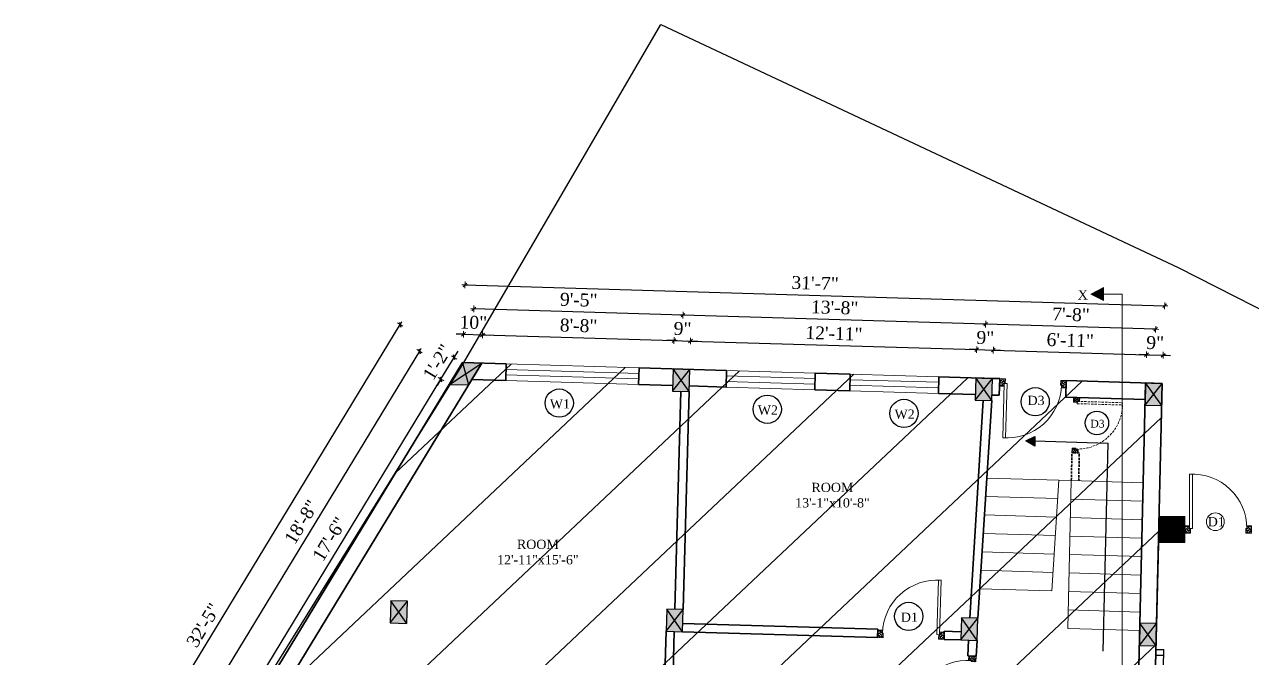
# Model space of a CAD drawing. Header units: inches. Extents: x 118463 to 132921, y -24238 to -19742.
# Drawn here: x 119735 to 120399, y -23107 to -22765 of the extents above; entities that cross this region are included whole.
import ezdxf

# ---------------------------------------------------------------- set-up
doc = ezdxf.new("R2010")
doc.units = ezdxf.units.IN
doc.header["$LTSCALE"] = 5
doc.header["$MEASUREMENT"] = 0
doc.linetypes.add('HIDDEN', pattern=[0.375, 0.25, -0.125])
for name, color, linetype, lineweight in [('A-WALL', 7, 'Continuous', 9), ('Dimension', 7, 'Continuous', 18), ('DOOR', 62, 'Continuous', 0), ('Dw', 2, 'Continuous', 18), ('tefriş', 30, 'Continuous', 9)]:
    doc.layers.add(name, color=color, linetype=linetype, lineweight=lineweight)
for name, color, linetype in [('DIM', 5, 'Continuous'), ('TEXT', 6, 'Continuous'), ('WALL', 7, 'Continuous')]:
    doc.layers.add(name, color=color, linetype=linetype)
doc.layers.add('dim line', color=7, linetype='Continuous', lineweight=15, true_color=0xfab2b2)
doc.styles.add('ordinary', font='times.ttf')
doc.dimstyles.new('Copy of 96', dxfattribs={"dimtxt": 7, "dimasz": 4, "dimexe": 0.5, "dimexo": 0.5, "dimgap": 3, "dimtad": 1, "dimdec": 1, "dimzin": 11, "dimdsep": 46, "dimlunit": 4, "dimtxsty": 'ordinary', "dimblk": 'OBLIQUE', "dimcen": 0.09, "dimse1": 1, "dimse2": 1, "dimclrt": 6, "dimazin": 0, "dimtfac": 1, "dimtdec": 1, "dimtix": 1, "dimtmove": 2, "dimatfit": 3, "dimldrblk": 'leader', "dimfxl": 0.5, "dimfxlon": 1, "dimtolj": 1, "dimtzin": 0, "dimarcsym": 0})

# ---------------------------------------------------------------- blocks, each defined once
blk = doc.blocks.new('C1a')
at = {"color": 1, "ltscale": 5}
for p, q in [((18657.75, 4625.76), (18648.75, 4625.76)), ((18648.75, 4625.76), (18648.82, 4613.76)), ((18657.82, 4613.76), (18657.75, 4625.76)), ((18648.82, 4613.76), (18657.82, 4613.76))]:
    blk.add_line(p, q, dxfattribs=at)
blk = doc.blocks.new('c2a')
at = {"color": 1, "ltscale": 5}
for p, q in [((18091.63, 4625.76), (18084.82, 4613.76)), ((18101.98, 4625.76), (18091.63, 4625.76)), ((18095.17, 4613.76), (18101.98, 4625.76)), ((18084.82, 4613.76), (18095.17, 4613.76))]:
    blk.add_line(p, q, dxfattribs=at)
blk = doc.blocks.new('A$C27B36B59')
at = {"layer": 'DOOR'}
for p, q in [((0, 4), (0, 0)), ((2.5, 4), (0, 4)), ((0, 0), (3, 0)), ((2.5, 2.5), (2.5, 4)), ((3, 2.5), (2.5, 2.5)), ((3, 0), (3, 2.5))]:
    blk.add_line(p, q, dxfattribs=at)
for centre, radius, start, end in [((-1.4, -0.54), 4.75, 22.14107, 72.83803), ((1.34, 2.09), 1.64, 45.13802, 144.89476), ((2.21, 0.3), 2.49, 83.31492, 152.65798), ((0.13, 0.37), 2.05, 349.48753, 93.68048), ((1.96, -0.47), 2.01, 58.74475, 166.49498), ((-0.06, 0.32), 1.13, 343.54197, 86.94698), ((2.08, -0.4), 1.17, 38.28162, 160.15192)]:
    blk.add_arc(centre, radius, start, end, dxfattribs=at)
blk = doc.blocks.new('D2')
at = {"layer": 'DOOR'}
for p, q in [((74473.95, 24047.59), (74473.95, 24018.09)), ((74473.95, 24047.59), (74475.45, 24047.59)), ((74475.45, 24047.59), (74475.45, 24018.13))]:
    blk.add_line(p, q, dxfattribs=at)
blk.add_arc((74473.95, 24047.59), 29.5, 180, 272.9146, dxfattribs=at)
at = {"layer": 'DOOR', "xscale": -1, "rotation": 180}
blk.add_blockref('A$C27B36B59', (74441.95, 24050.09), dxfattribs=at)
at = {"layer": 'DOOR', "rotation": 180}
blk.add_blockref('A$C27B36B59', (74477.95, 24050.09), dxfattribs=at)
blk = doc.blocks.new('smalldoor hidden')
at = {"layer": 'DOOR', "linetype": 'HIDDEN'}
for p, q in [((9851.61, -757.15), (9876.16, -757.15)), ((9851.61, -758.4), (9851.61, -757.15)), ((9851.61, -758.4), (9876.19, -758.4))]:
    blk.add_line(p, q, dxfattribs=at)
blk.add_arc((9851.61, -758.4), 24.58, 270, 2.9146, dxfattribs=at)
at = {"layer": 'DOOR', "linetype": 'HIDDEN', "yscale": 0.8333000000020547, "zscale": 0.8333000000002357, "rotation": 270}
for p, xscale in [((9849.52, -755.07), 0.8332999999984168), ((9849.52, -785.07), -0.8332999999984168)]:
    blk.add_blockref('A$C27B36B59', p, dxfattribs=dict(at, xscale=xscale))
blk = doc.blocks.new('x-x')
at = {"ltscale": 5}
for points in [[(11364.03, -701.52), (11364.03, -694.51), (11357.15, -698.09)], [(11364.03, -1135.52), (11364.03, -1128.51), (11357.15, -1132.09)]]:
    blk.add_hatch(color=256, dxfattribs=at).paths.add_polyline_path(points)
for p, q in [((11364.03, -694.51), (11357.15, -698.09)), ((11364.03, -701.52), (11364.03, -694.51)), ((11357.15, -698.09), (11364.03, -701.52)), ((11374.13, -698.09), (11364.03, -698.09)), ((11374.13, -698.09), (11374.13, -1132.09)), ((11364.03, -1128.51), (11357.15, -1132.09)), ((11364.03, -1135.52), (11364.03, -1128.51)), ((11357.15, -1132.09), (11364.03, -1135.52)), ((11374.13, -1132.09), (11364.03, -1132.09))]:
    blk.add_line(p, q, dxfattribs=at)
at = {"layer": 'A-WALL', "color": 1, "ltscale": 5}
blk.add_line((11374.13, -1120.09), (11374.13, -1132.09), dxfattribs=at)
at = {"layer": 'TEXT', "style": 'ordinary'}
for p in [(11350.08, -700.97), (11350.08, -1134.1)]:
    blk.add_text('X', height=5, dxfattribs=at).set_placement(p)
blk = doc.blocks.new('oblique')
at = {"color": 0, "lineweight": -2}
blk.add_line((0.25, 0.25), (-0.25, -0.25), dxfattribs=at)
at = {"layer": 'dim line', "lineweight": 9}
for p, q in [((-0.4375, 0), (0.4375, 0)), ((0, 0.4375), (0, -0.4375))]:
    blk.add_line(p, q, dxfattribs=at)
blk = doc.blocks.new('*D2952')
at = {"layer": 'A-WALL', "color": 0, "lineweight": -2, "ltscale": 50, "transparency": 16777216}
blk.add_line((119850.73, -23136.27), (119960.05, -22956.45), dxfattribs=at)
at = {"layer": 'Defpoints', "color": 0, "ltscale": 50, "transparency": 16777216}
for p in [(119960.05, -22956.45), (119964.61, -22959.23), (119855.29, -23139.05)]:
    blk.add_point(p, dxfattribs=at)
at = {"layer": 'A-WALL', "color": 0, "lineweight": -2, "ltscale": 50, "transparency": 16777216, "xscale": 4, "yscale": 4, "zscale": 4}
for p, rotation in [((119960.05, -22956.45), 58.70147092266077), ((119850.73, -23136.27), 238.7014709226608)]:
    blk.add_blockref('oblique', p, dxfattribs=dict(at, rotation=rotation))
at = {"layer": 'A-WALL', "color": 6, "ltscale": 50, "transparency": 16777216, "insert": (119899.77, -23042.95), "char_height": 7, "attachment_point": 5, "rotation": 58.70147, "style": 'ordinary'}
blk.add_mtext('\\A1;17\'-6"', dxfattribs=at)
blk = doc.blocks.new('_OBLIQUE')
at = {"color": 0, "linetype": 'ByBlock'}
blk.add_line((-0.5, -0.5), (0.5, 0.5), dxfattribs=at)
blk = doc.blocks.new('leader')
at = {"layer": 'Dimension'}
for p, q in [((0, -4.33), (0, 4.33)), ((-4.42, 0), (4.42, 0))]:
    blk.add_line(p, q, dxfattribs=at)
blk = doc.blocks.new('*D2953')
at = {"layer": 'A-WALL', "color": 0, "lineweight": -2, "ltscale": 50, "transparency": 16777216}
for p, q in [((119960.05, -22956.45), (119967.22, -22944.66)), ((119967.22, -22944.66), (119969.3, -22941.24)), ((119960.05, -22956.45), (119957.97, -22959.87))]:
    blk.add_line(p, q, dxfattribs=at)
at = {"layer": 'Defpoints', "color": 0, "ltscale": 50, "transparency": 16777216}
for p in [(119967.22, -22944.66), (119971.78, -22947.44), (119964.61, -22959.23)]:
    blk.add_point(p, dxfattribs=at)
at = {"layer": 'A-WALL', "color": 0, "lineweight": -2, "ltscale": 50, "transparency": 16777216, "xscale": 4, "yscale": 4, "zscale": 4}
for p, rotation in [((119967.22, -22944.66), 238.7014709226608), ((119960.05, -22956.45), 58.70147092266078)]:
    blk.add_blockref('oblique', p, dxfattribs=dict(at, rotation=rotation))
at = {"layer": 'A-WALL', "color": 6, "ltscale": 50, "transparency": 16777216, "insert": (119958.08, -22947.18), "char_height": 7, "attachment_point": 5, "rotation": 58.70147, "style": 'ordinary'}
blk.add_mtext('\\A1;1\'-2"', dxfattribs=at)
blk = doc.blocks.new('*D2954')
at = {"layer": 'A-WALL', "color": 0, "lineweight": -2, "ltscale": 50, "transparency": 16777216}
blk.add_line((119948.42, -22941.3), (119831.92, -23132.91), dxfattribs=at)
at = {"layer": 'Defpoints', "color": 0, "ltscale": 50, "transparency": 16777216}
for p in [(119968.2, -22953.33), (119831.92, -23132.91), (119851.71, -23144.94)]:
    blk.add_point(p, dxfattribs=at)
at = {"layer": 'A-WALL', "color": 0, "lineweight": -2, "ltscale": 50, "transparency": 16777216, "xscale": 4, "yscale": 4, "zscale": 4}
for p, rotation in [((119948.42, -22941.3), 58.70147092240802), ((119831.92, -23132.91), 238.701470922408)]:
    blk.add_blockref('oblique', p, dxfattribs=dict(at, rotation=rotation))
at = {"layer": 'A-WALL', "color": 6, "ltscale": 50, "transparency": 16777216, "insert": (119884.56, -23033.7), "char_height": 7, "attachment_point": 5, "rotation": 58.70147, "style": 'ordinary'}
blk.add_mtext('\\A1;18\'-8"', dxfattribs=at)
blk = doc.blocks.new('*D2935')
at = {"layer": 'A-WALL', "color": 0, "lineweight": -2, "ltscale": 50, "transparency": 16777216}
blk.add_line((119736.09, -23259.02), (119938.01, -22926.9), dxfattribs=at)
at = {"layer": 'Defpoints', "color": 0, "ltscale": 50, "transparency": 16777216}
for p in [(119938.01, -22926.9), (119971.78, -22947.44), (119769.86, -23279.56)]:
    blk.add_point(p, dxfattribs=at)
at = {"layer": 'A-WALL', "color": 0, "lineweight": -2, "ltscale": 50, "transparency": 16777216, "xscale": 4, "yscale": 4, "zscale": 4}
for p, rotation in [((119938.01, -22926.9), 58.70147092240928), ((119736.09, -23259.02), 238.7014709224093)]:
    blk.add_blockref('oblique', p, dxfattribs=dict(at, rotation=rotation))
at = {"layer": 'A-WALL', "color": 6, "ltscale": 50, "transparency": 16777216, "insert": (119831.44, -23089.55), "char_height": 7, "attachment_point": 5, "rotation": 58.70147, "style": 'ordinary'}
blk.add_mtext('\\A1;32\'-5"', dxfattribs=at)
blk = doc.blocks.new('*D2956')
at = {"layer": 'A-WALL', "color": 0, "lineweight": -2, "ltscale": 50, "transparency": 16777216}
for p, q in [((119972.24, -22932.13), (119968.24, -22932.01)), ((119972.24, -22932.13), (119982.59, -22932.44)), ((119982.59, -22932.44), (119986.58, -22932.56))]:
    blk.add_line(p, q, dxfattribs=at)
at = {"layer": 'Defpoints', "color": 0, "ltscale": 50, "transparency": 16777216}
for p in [(119982.59, -22932.44), (119971.78, -22947.44), (119982.13, -22947.74)]:
    blk.add_point(p, dxfattribs=at)
at = {"layer": 'A-WALL', "color": 0, "lineweight": -2, "ltscale": 50, "transparency": 16777216, "xscale": 4, "yscale": 4, "zscale": 4}
for p, rotation in [((119972.24, -22932.13), 358.2899854281655), ((119982.59, -22932.44), 178.2899854281655)]:
    blk.add_blockref('oblique', p, dxfattribs=dict(at, rotation=rotation))
at = {"layer": 'A-WALL', "color": 6, "ltscale": 50, "transparency": 16777216, "insert": (119977.61, -22925.73), "char_height": 7, "attachment_point": 5, "rotation": 358.28999, "style": 'ordinary'}
blk.add_mtext('\\A1;10"', dxfattribs=at)
blk = doc.blocks.new('*D2957')
at = {"layer": 'A-WALL', "color": 0, "lineweight": -2, "ltscale": 50, "transparency": 16777216}
blk.add_line((119982.59, -22932.44), (120086.19, -22935.53), dxfattribs=at)
at = {"layer": 'Defpoints', "color": 0, "ltscale": 50, "transparency": 16777216}
for p in [(120086.19, -22935.53), (119982.13, -22947.74), (120085.73, -22950.84)]:
    blk.add_point(p, dxfattribs=at)
at = {"layer": 'A-WALL', "color": 0, "lineweight": -2, "ltscale": 50, "transparency": 16777216, "xscale": 4, "yscale": 4, "zscale": 4}
for p, rotation in [((119982.59, -22932.44), 178.2899854281425), ((120086.19, -22935.53), 358.2899854281425)]:
    blk.add_blockref('oblique', p, dxfattribs=dict(at, rotation=rotation))
at = {"layer": 'A-WALL', "color": 6, "ltscale": 50, "transparency": 16777216, "insert": (120034.58, -22927.43), "char_height": 7, "attachment_point": 5, "rotation": 358.28999, "style": 'ordinary'}
blk.add_mtext('\\A1;8\'-8"', dxfattribs=at)
blk = doc.blocks.new('*D2958')
at = {"layer": 'A-WALL', "color": 0, "lineweight": -2, "ltscale": 50, "transparency": 16777216}
for p, q in [((120086.19, -22935.53), (120082.19, -22935.41)), ((120086.19, -22935.53), (120095.19, -22935.8)), ((120095.19, -22935.8), (120099.18, -22935.92))]:
    blk.add_line(p, q, dxfattribs=at)
at = {"layer": 'Defpoints', "color": 0, "ltscale": 50, "transparency": 16777216}
for p in [(120095.19, -22935.8), (120085.73, -22950.84), (120094.73, -22951.11)]:
    blk.add_point(p, dxfattribs=at)
at = {"layer": 'A-WALL', "color": 0, "lineweight": -2, "ltscale": 50, "transparency": 16777216, "xscale": 4, "yscale": 4, "zscale": 4}
for p, rotation in [((120086.19, -22935.53), 358.2899854281425), ((120095.19, -22935.8), 178.2899854281425)]:
    blk.add_blockref('oblique', p, dxfattribs=dict(at, rotation=rotation))
at = {"layer": 'A-WALL', "color": 6, "ltscale": 50, "transparency": 16777216, "insert": (120090.88, -22929.1), "char_height": 7, "attachment_point": 5, "rotation": 358.28999, "style": 'ordinary'}
blk.add_mtext('\\A1;9"', dxfattribs=at)
blk = doc.blocks.new('*D2959')
at = {"layer": 'A-WALL', "color": 0, "lineweight": -2, "ltscale": 50, "transparency": 16777216}
blk.add_line((120095.19, -22935.8), (120250.12, -22940.43), dxfattribs=at)
at = {"layer": 'Defpoints', "color": 0, "ltscale": 50, "transparency": 16777216}
for p in [(120250.12, -22940.43), (120094.73, -22951.11), (120249.66, -22955.73)]:
    blk.add_point(p, dxfattribs=at)
at = {"layer": 'A-WALL', "color": 0, "lineweight": -2, "ltscale": 50, "transparency": 16777216, "xscale": 4, "yscale": 4, "zscale": 4}
for p, rotation in [((120095.19, -22935.8), 178.2899854281425), ((120250.12, -22940.43), 358.2899854281425)]:
    blk.add_blockref('oblique', p, dxfattribs=dict(at, rotation=rotation))
at = {"layer": 'A-WALL', "color": 6, "ltscale": 50, "transparency": 16777216, "insert": (120172.85, -22931.62), "char_height": 7, "attachment_point": 5, "rotation": 358.28999, "style": 'ordinary'}
blk.add_mtext('\\A1;12\'-11"', dxfattribs=at)
blk = doc.blocks.new('*D2960')
at = {"layer": 'A-WALL', "color": 0, "lineweight": -2, "ltscale": 50, "transparency": 16777216}
for p, q in [((120250.12, -22940.43), (120246.12, -22940.31)), ((120250.12, -22940.43), (120259.11, -22940.69)), ((120259.11, -22940.69), (120263.11, -22940.81))]:
    blk.add_line(p, q, dxfattribs=at)
at = {"layer": 'Defpoints', "color": 0, "ltscale": 50, "transparency": 16777216}
for p in [(120259.11, -22940.69), (120249.66, -22955.73), (120258.66, -22956)]:
    blk.add_point(p, dxfattribs=at)
at = {"layer": 'A-WALL', "color": 0, "lineweight": -2, "ltscale": 50, "transparency": 16777216, "xscale": 4, "yscale": 4, "zscale": 4}
for p, rotation in [((120250.12, -22940.43), 358.2899854281425), ((120259.11, -22940.69), 178.2899854281425)]:
    blk.add_blockref('oblique', p, dxfattribs=dict(at, rotation=rotation))
at = {"layer": 'A-WALL', "color": 6, "ltscale": 50, "transparency": 16777216, "insert": (120254.81, -22933.99), "char_height": 7, "attachment_point": 5, "rotation": 358.28999, "style": 'ordinary'}
blk.add_mtext('\\A1;9"', dxfattribs=at)
blk = doc.blocks.new('*D2961')
at = {"layer": 'A-WALL', "color": 0, "lineweight": -2, "ltscale": 50, "transparency": 16777216}
blk.add_line((120259.11, -22940.69), (120342.08, -22943.17), dxfattribs=at)
at = {"layer": 'Defpoints', "color": 0, "ltscale": 50, "transparency": 16777216}
for p in [(120342.08, -22943.17), (120258.66, -22956), (120341.62, -22958.48)]:
    blk.add_point(p, dxfattribs=at)
at = {"layer": 'A-WALL', "color": 0, "lineweight": -2, "ltscale": 50, "transparency": 16777216, "xscale": 4, "yscale": 4, "zscale": 4}
for p, rotation in [((120259.11, -22940.69), 178.2899854281425), ((120342.08, -22943.17), 358.2899854281425)]:
    blk.add_blockref('oblique', p, dxfattribs=dict(at, rotation=rotation))
at = {"layer": 'A-WALL', "color": 6, "ltscale": 50, "transparency": 16777216, "insert": (120300.79, -22935.37), "char_height": 7, "attachment_point": 5, "rotation": 358.28999, "style": 'ordinary'}
blk.add_mtext('\\A1;6\'-11"', dxfattribs=at)
blk = doc.blocks.new('*D2962')
at = {"layer": 'A-WALL', "color": 0, "lineweight": -2, "ltscale": 50, "transparency": 16777216}
for p, q in [((120342.08, -22943.17), (120338.08, -22943.05)), ((120342.08, -22943.17), (120351.07, -22943.44)), ((120351.07, -22943.44), (120355.07, -22943.56))]:
    blk.add_line(p, q, dxfattribs=at)
at = {"layer": 'Defpoints', "color": 0, "ltscale": 50, "transparency": 16777216}
for p in [(120351.07, -22943.44), (120341.62, -22958.48), (120350.61, -22958.75)]:
    blk.add_point(p, dxfattribs=at)
at = {"layer": 'A-WALL', "color": 0, "lineweight": -2, "ltscale": 50, "transparency": 16777216, "xscale": 4, "yscale": 4, "zscale": 4}
for p, rotation in [((120342.08, -22943.17), 358.2899854281425), ((120351.07, -22943.44), 178.2899854281425)]:
    blk.add_blockref('oblique', p, dxfattribs=dict(at, rotation=rotation))
at = {"layer": 'A-WALL', "color": 6, "ltscale": 50, "transparency": 16777216, "insert": (120346.77, -22936.74), "char_height": 7, "attachment_point": 5, "rotation": 358.28999, "style": 'ordinary'}
blk.add_mtext('\\A1;9"', dxfattribs=at)
blk = doc.blocks.new('*D2963')
at = {"layer": 'A-WALL', "color": 0, "lineweight": -2, "ltscale": 50, "transparency": 16777216}
blk.add_line((120346.99, -22929.41), (120255.03, -22926.66), dxfattribs=at)
at = {"layer": 'Defpoints', "color": 0, "ltscale": 50, "transparency": 16777216}
for p in [(120255.03, -22926.66), (120254.16, -22955.87), (120346.12, -22958.61)]:
    blk.add_point(p, dxfattribs=at)
at = {"layer": 'A-WALL', "color": 0, "lineweight": -2, "ltscale": 50, "transparency": 16777216, "xscale": 4, "yscale": 4, "zscale": 4}
for p, rotation in [((120255.03, -22926.66), 178.2899854281411), ((120346.99, -22929.41), 358.2899854281411)]:
    blk.add_blockref('oblique', p, dxfattribs=dict(at, rotation=rotation))
at = {"layer": 'A-WALL', "color": 6, "ltscale": 50, "transparency": 16777216, "insert": (120301.2, -22921.47), "char_height": 7, "attachment_point": 5, "rotation": 358.28999, "style": 'ordinary'}
blk.add_mtext('\\A1;7\'-8"', dxfattribs=at)
blk = doc.blocks.new('*D2964')
at = {"layer": 'A-WALL', "color": 0, "lineweight": -2, "ltscale": 50, "transparency": 16777216}
blk.add_line((120255.03, -22926.66), (120091.1, -22921.77), dxfattribs=at)
at = {"layer": 'Defpoints', "color": 0, "ltscale": 50, "transparency": 16777216}
for p in [(120091.1, -22921.77), (120090.23, -22950.97), (120254.16, -22955.87)]:
    blk.add_point(p, dxfattribs=at)
at = {"layer": 'A-WALL', "color": 0, "lineweight": -2, "ltscale": 50, "transparency": 16777216, "xscale": 4, "yscale": 4, "zscale": 4}
for p, rotation in [((120091.1, -22921.77), 178.2899854281424), ((120255.03, -22926.66), 358.2899854281424)]:
    blk.add_blockref('oblique', p, dxfattribs=dict(at, rotation=rotation))
at = {"layer": 'A-WALL', "color": 6, "ltscale": 50, "transparency": 16777216, "insert": (120173.26, -22917.66), "char_height": 7, "attachment_point": 5, "rotation": 358.28999, "style": 'ordinary'}
blk.add_mtext('\\A1;13\'-8"', dxfattribs=at)
blk = doc.blocks.new('*D2965')
at = {"layer": 'A-WALL', "color": 0, "lineweight": -2, "ltscale": 50, "transparency": 16777216}
blk.add_line((120091.1, -22921.77), (119977.83, -22918.39), dxfattribs=at)
at = {"layer": 'Defpoints', "color": 0, "ltscale": 50, "transparency": 16777216}
for p in [(119977.83, -22918.39), (119976.96, -22947.59), (120090.23, -22950.97)]:
    blk.add_point(p, dxfattribs=at)
at = {"layer": 'A-WALL', "color": 0, "lineweight": -2, "ltscale": 50, "transparency": 16777216, "xscale": 4, "yscale": 4, "zscale": 4}
for p, rotation in [((119977.83, -22918.39), 178.2899854281424), ((120091.1, -22921.77), 358.2899854281424)]:
    blk.add_blockref('oblique', p, dxfattribs=dict(at, rotation=rotation))
at = {"layer": 'A-WALL', "color": 6, "ltscale": 50, "transparency": 16777216, "insert": (120034.66, -22913.51), "char_height": 7, "attachment_point": 5, "rotation": 358.28999, "style": 'ordinary'}
blk.add_mtext('\\A1;9\'-5"', dxfattribs=at)
blk = doc.blocks.new('*D2936')
at = {"layer": 'A-WALL', "color": 0, "lineweight": -2, "ltscale": 50, "transparency": 16777216}
blk.add_line((119973.04, -22905.4), (120351.87, -22916.71), dxfattribs=at)
at = {"layer": 'Defpoints', "color": 0, "ltscale": 50, "transparency": 16777216}
for p in [(120351.87, -22916.71), (119971.78, -22947.44), (120350.61, -22958.75)]:
    blk.add_point(p, dxfattribs=at)
at = {"layer": 'A-WALL', "color": 0, "lineweight": -2, "ltscale": 50, "transparency": 16777216, "xscale": 4, "yscale": 4, "zscale": 4}
for p, rotation in [((119973.04, -22905.4), 178.2899854281424), ((120351.87, -22916.71), 358.2899854281424)]:
    blk.add_blockref('oblique', p, dxfattribs=dict(at, rotation=rotation))
at = {"layer": 'A-WALL', "color": 6, "ltscale": 50, "transparency": 16777216, "insert": (120162.65, -22904.48), "char_height": 7, "attachment_point": 5, "rotation": 358.28999, "style": 'ordinary'}
blk.add_mtext('\\A1;31\'-7"', dxfattribs=at)

msp = doc.modelspace()

# ---------------------------------------------------------------- hatches: boundary and pattern name
at = {"layer": 'A-WALL', "ltscale": 5}
h = msp.add_hatch(dxfattribs=at)
h.set_pattern_fill('ANSI31', color=256)
h.set_pattern_definition([(45, (95926.82944, -24683.50437), (-0.08838834765, 0.08838834765), [])])
h.paths.add_polyline_path([(120348.91, -23044.78), (120362.91, -23044.78), (120362.91, -23030.78), (120348.91, -23030.78)])
at = {"layer": 'WALL', "linetype": 'ByBlock', "ltscale": 5, "true_color": 0xf8991e}
h = msp.add_hatch(dxfattribs=at)
h.set_pattern_fill('ANSI31', color=30, scale=350, angle=-1.71001)
h.set_pattern_definition([(43.29, (113405.57, -20503.353), (-29.999, 31.8453), [])])
h.paths.add_polyline_path([(119769.86, -23279.56), (119971.78, -22947.44), (120350.61, -22958.75), (120342.79, -23290.66), (120342.61, -23296.66)])
h = msp.add_hatch(color=30, dxfattribs=at)
h.dxf.hatch_style = 1
h.paths.add_polyline_path([(119973.37, -22953.49), (119974.96, -22959.54), (119982.13, -22947.74)])
h.paths.add_polyline_path([(119973.37, -22953.49), (119982.13, -22947.74), (119971.78, -22947.44)])
h.paths.add_polyline_path([(119971.78, -22947.44), (119964.61, -22959.23), (119973.37, -22953.49)])
h.paths.add_polyline_path([(119973.37, -22953.49), (119964.61, -22959.23), (119974.96, -22959.54)])
h = msp.add_hatch(color=30, dxfattribs=at)
h.dxf.hatch_style = 1
h.paths.add_polyline_path([(120090.05, -22956.97), (120085.37, -22962.83), (120094.37, -22963.1)])
h.paths.add_polyline_path([(120094.37, -22963.1), (120094.73, -22951.11), (120090.05, -22956.97)])
h.paths.add_polyline_path([(120090.05, -22956.97), (120094.73, -22951.11), (120085.73, -22950.84)])
h.paths.add_polyline_path([(120085.73, -22950.84), (120085.37, -22962.83), (120090.05, -22956.97)])
h = msp.add_hatch(color=30, dxfattribs=at)
h.dxf.hatch_style = 1
h.paths.add_polyline_path([(120253.98, -22961.86), (120249.3, -22967.73), (120258.3, -22968)])
h.paths.add_polyline_path([(120258.3, -22968), (120258.66, -22956), (120253.98, -22961.86)])
h.paths.add_polyline_path([(120253.98, -22961.86), (120258.66, -22956), (120249.66, -22955.73)])
h.paths.add_polyline_path([(120249.66, -22955.73), (120249.3, -22967.73), (120253.98, -22961.86)])
h = msp.add_hatch(color=30, dxfattribs=at)
h.dxf.hatch_style = 1
h.paths.add_polyline_path([(120350.33, -22970.74), (120345.97, -22964.61), (120341.33, -22970.47)])
h.paths.add_polyline_path([(120350.33, -22970.74), (120350.61, -22958.75), (120345.97, -22964.61)])
h.paths.add_polyline_path([(120350.61, -22958.75), (120341.62, -22958.48), (120345.97, -22964.61)])
h.paths.add_polyline_path([(120345.97, -22964.61), (120341.62, -22958.48), (120341.33, -22970.47)])
at = {"layer": 'WALL', "linetype": 'ByBlock', "ltscale": 5}
msp.add_hatch(color=2, dxfattribs=at).paths.add_polyline_path([(120276.76, -22989.72), (120281.69, -22987.46), (120281.54, -22992.71)])
at = {"layer": 'WALL', "linetype": 'ByBlock', "ltscale": 5, "true_color": 0xf8991e}
h = msp.add_hatch(color=30, dxfattribs=at)
h.dxf.hatch_style = 1
h.paths.add_polyline_path([(119937.32, -23082.47), (119932.64, -23088.33), (119941.64, -23088.6)])
h.paths.add_polyline_path([(119941.64, -23088.6), (119941.99, -23076.6), (119937.32, -23082.47)])
h.paths.add_polyline_path([(119937.32, -23082.47), (119941.99, -23076.6), (119933, -23076.34)])
h.paths.add_polyline_path([(119933, -23076.34), (119932.64, -23088.33), (119937.32, -23082.47)])
h = msp.add_hatch(color=30, dxfattribs=at)
h.dxf.hatch_style = 1
h.paths.add_polyline_path([(120086.6, -23086.92), (120081.93, -23092.79), (120090.92, -23093.06)])
h.paths.add_polyline_path([(120090.92, -23093.06), (120091.28, -23081.06), (120086.6, -23086.92)])
h.paths.add_polyline_path([(120086.6, -23086.92), (120091.28, -23081.06), (120082.28, -23080.79)])
h.paths.add_polyline_path([(120082.28, -23080.79), (120081.93, -23092.79), (120086.6, -23086.92)])
h = msp.add_hatch(color=30, dxfattribs=at)
h.dxf.hatch_style = 1
h.paths.add_polyline_path([(120246.14, -23091.69), (120241.47, -23097.55), (120250.46, -23097.82)])
h.paths.add_polyline_path([(120250.46, -23097.82), (120250.82, -23085.82), (120246.14, -23091.69)])
h.paths.add_polyline_path([(120246.14, -23091.69), (120250.82, -23085.82), (120241.83, -23085.56)])
h.paths.add_polyline_path([(120241.83, -23085.56), (120241.47, -23097.55), (120246.14, -23091.69)])
h = msp.add_hatch(color=30, dxfattribs=at)
h.dxf.hatch_style = 1
h.paths.add_polyline_path([(120347.25, -23100.71), (120342.89, -23094.58), (120338.25, -23100.44)])
h.paths.add_polyline_path([(120347.25, -23100.71), (120347.53, -23088.71), (120342.89, -23094.58)])
h.paths.add_polyline_path([(120347.53, -23088.71), (120338.54, -23088.44), (120342.89, -23094.58)])
h.paths.add_polyline_path([(120342.89, -23094.58), (120338.54, -23088.44), (120338.25, -23100.44)])

# ---------------------------------------------------------------- linework, layer by layer
at = {"color": 1, "ltscale": 5}
for p, q in [((119964.61, -22959.23), (119982.13, -22947.74)), ((119971.78, -22947.44), (119974.96, -22959.54)), ((120085.37, -22962.83), (120094.73, -22951.11)), ((120094.37, -22963.1), (120085.73, -22950.84)), ((120249.3, -22967.73), (120258.66, -22956)), ((120258.3, -22968), (120249.66, -22955.73)), ((120341.33, -22970.47), (120350.61, -22958.75)), ((120350.33, -22970.74), (120341.62, -22958.48)), ((120255.34, -23019.93), (120255, -23019.91)), ((119932.64, -23088.33), (119941.99, -23076.6)), ((119941.64, -23088.6), (119933, -23076.34)), ((120081.93, -23092.79), (120091.28, -23081.06)), ((120090.92, -23093.06), (120082.28, -23080.79)), ((120241.47, -23097.55), (120250.82, -23085.82)), ((120250.46, -23097.82), (120241.83, -23085.56)), ((120338.25, -23100.44), (120347.53, -23088.71)), ((120347.25, -23100.71), (120338.54, -23088.44))]:
    msp.add_line(p, q, dxfattribs=at)
at = {"layer": 'A-WALL', "lineweight": 30}
for p, q in [((119769.86, -23279.56), (119971.78, -22947.44)), ((119780.21, -23279.87), (119982.13, -22947.74)), ((119995.39, -22948.14), (119971.78, -22947.44)), ((119995.12, -22957.14), (119995.39, -22948.14)), ((120067.09, -22959.29), (120067.36, -22950.29)), ((120114.72, -22951.7), (120067.36, -22950.29)), ((120114.72, -22951.7), (120114.45, -22960.7)), ((119995.12, -22957.14), (119976.75, -22956.59)), ((120162.7, -22953.14), (120162.43, -22962.13)), ((120181.69, -22953.7), (120162.7, -22953.14)), ((120181.69, -22953.7), (120181.42, -22962.7)), ((120229.67, -22955.14), (120229.4, -22964.13)), ((120258.66, -22956), (120229.67, -22955.14)), ((120262.65, -22956.12), (120258.66, -22956)), ((120262.65, -22956.12), (120262.39, -22965.12)), ((120298.64, -22957.19), (120298.37, -22966.19)), ((120350.61, -22958.75), (120298.64, -22957.19)), ((120337.99, -23111.69), (120341.62, -22958.48)), ((120346.99, -23111.69), (120350.61, -22958.75)), ((120085.46, -22959.83), (120067.09, -22959.29)), ((120086.76, -23080.93), (120089.89, -22962.97)), ((120091.28, -23081.06), (120094.37, -22963.1)), ((120114.45, -22960.7), (120094.46, -22960.1)), ((120181.42, -22962.7), (120162.43, -22962.13)), ((120249.39, -22964.73), (120229.4, -22964.13)), ((120262.39, -22965.12), (120258.39, -22965)), ((120253.62, -22967.86), (120246.51, -23085.7)), ((120258.3, -22968), (120250.82, -23085.82)), ((120341.41, -22967.47), (120298.37, -22966.19)), ((120348.91, -23030.78), (120346.99, -23111.69)), ((120091.06, -23088.56), (120196.62, -23091.71)), ((120080.56, -23145.77), (120081.93, -23092.79)), ((120085.06, -23145.89), (120086.42, -23092.9)), ((120090.92, -23093.06), (120196.49, -23096.21)), ((120196.62, -23091.71), (120196.49, -23096.21)), ((120232.61, -23092.78), (120232.47, -23097.28)), ((120232.47, -23097.28), (120241.47, -23097.55)), ((120232.61, -23092.78), (120241.6, -23093.05)), ((120245.78, -23097.68), (120245.27, -23106.17)), ((120250.46, -23097.82), (120249.89, -23106.31)), ((120245.27, -23106.17), (120249.89, -23106.31))]:
    msp.add_line(p, q, dxfattribs=at)
at = {"layer": 'A-WALL', "linetype": 'HIDDEN', "lineweight": 30}
for p, q in [((120301.36, -23011.3), (120301.71, -22996.28)), ((120305.71, -22996.4), (120301.71, -22996.28)), ((120305.35, -23011.42), (120305.71, -22996.4))]:
    msp.add_line(p, q, dxfattribs=at)
at = {"layer": 'A-WALL', "ltscale": 5}
msp.add_line((120362.91, -23030.78), (120348.91, -23030.78), dxfattribs=at)
msp.add_lwpolyline([(120348.91, -23044.78), (120362.91, -23044.78), (120362.91, -23030.78), (120348.91, -23030.78)], close=True, dxfattribs=at)
msp.add_circle((120379.36, -23033.56), 4.82, dxfattribs=at)
at = {"layer": 'DIM', "ltscale": 5}
msp.add_lwpolyline([(119766.9, -23278.12), (119972.27, -22947.75), (120079.15, -22764.54), (120359.28, -22895.99), (120482.32, -22958.56), (120757.61, -23115.06), (120640.27, -23296.65), (120342.61, -23296.65)], close=True, dxfattribs=at)
at = {"layer": 'Dw', "color": 3}
for p, q in [((119995.3, -22951.14), (120067.27, -22953.29)), ((119995.39, -22948.14), (120067.36, -22950.29)), ((120162.7, -22953.14), (120114.72, -22951.7)), ((119995.12, -22957.14), (120067.09, -22959.29)), ((119995.21, -22954.14), (120067.18, -22956.29)), ((120162.52, -22959.13), (120114.54, -22957.7)), ((120162.61, -22956.13), (120114.63, -22954.7)), ((120181.6, -22956.7), (120229.58, -22958.13)), ((120181.69, -22953.7), (120229.67, -22955.14)), ((120162.43, -22962.13), (120114.45, -22960.7)), ((120181.42, -22962.7), (120229.4, -22964.13)), ((120181.51, -22959.7), (120229.49, -22961.13))]:
    msp.add_line(p, q, dxfattribs=at)
at = {"layer": 'tefriş', "ltscale": 5}
for p, q in [((120294.62, -23011.1), (120255.64, -23009.93)), ((120290.82, -23071.01), (120294.62, -23011.1)), ((120294.62, -23011.1), (120301.36, -23011.3)), ((120299.46, -23091.28), (120301.36, -23011.3)), ((120340.34, -23012.46), (120301.36, -23011.3)), ((120293.99, -23021.07), (120255, -23019.91)), ((120340.1, -23022.46), (120301.12, -23021.3)), ((120293.35, -23031.05), (120254.37, -23029.88)), ((120339.87, -23032.46), (120300.88, -23031.3)), ((120292.72, -23041.02), (120253.74, -23039.86)), ((120339.63, -23042.46), (120300.65, -23041.29)), ((120292.09, -23051.04), (120253.1, -23049.88)), ((120339.39, -23052.45), (120300.41, -23051.29)), ((120291.46, -23060.97), (120252.47, -23059.81)), ((120339.15, -23062.45), (120300.17, -23061.29)), ((120290.82, -23071.01), (120251.84, -23069.85)), ((120338.92, -23072.45), (120299.93, -23071.28)), ((120338.68, -23082.45), (120299.7, -23081.28)), ((120338.44, -23092.44), (120299.46, -23091.28))]:
    msp.add_line(p, q, dxfattribs=at)
at = {"layer": 'TEXT'}
for centre, radius in [((120024.13, -22969.36), 7.64), ((120136.73, -22972.72), 7.64), ((120281.82, -22968.62), 7.64), ((120210.77, -22974.93), 7.64), ((120315.2, -22980.13), 6.37), ((120213.31, -23084.79), 7.64)]:
    msp.add_circle(centre, radius, dxfattribs=at)
at = {"layer": 'WALL', "color": 2, "linetype": 'ByBlock', "ltscale": 5}
for p, q in [((120276.76, -22989.72), (120281.69, -22987.46)), ((120281.54, -22992.71), (120276.76, -22989.72)), ((120281.69, -22987.46), (120281.54, -22992.71)), ((120281.62, -22989.87), (120321.34, -22991.05)), ((120318.67, -23103.61), (120321.34, -22991.05))]:
    msp.add_line(p, q, dxfattribs=at)
at = {"layer": 'WALL', "color": 2, "linetype": 'ByBlock'}
for p, q in [((120347.2, -23102.69), (120351.49, -23102.69)), ((120350.49, -23153.8), (120351.49, -23102.69)), ((120347.13, -23105.69), (120351.43, -23105.69))]:
    msp.add_line(p, q, dxfattribs=at)
at = {"layer": 'WALL', "color": 2, "linetype": 'ByBlock', "ltscale": 5}
for points in [[(119964.61, -22959.23), (119974.96, -22959.54), (119982.13, -22947.74), (119971.78, -22947.44)], [(120085.37, -22962.83), (120094.37, -22963.1), (120094.73, -22951.11), (120085.73, -22950.84)], [(120249.3, -22967.73), (120258.3, -22968), (120258.66, -22956), (120249.66, -22955.73)], [(120341.62, -22958.48), (120341.33, -22970.47), (120350.33, -22970.74), (120350.61, -22958.75)], [(119932.64, -23088.33), (119941.64, -23088.6), (119941.99, -23076.6), (119933, -23076.34)], [(120081.93, -23092.79), (120090.92, -23093.06), (120091.28, -23081.06), (120082.28, -23080.79)], [(120241.47, -23097.55), (120250.46, -23097.82), (120250.82, -23085.82), (120241.83, -23085.56)], [(120338.54, -23088.44), (120338.25, -23100.44), (120347.25, -23100.71), (120347.53, -23088.71)]]:
    msp.add_lwpolyline(points, close=True, dxfattribs=at)

# ---------------------------------------------------------------- block references
at = {"layer": 'A-WALL', "color": 1}
msp.add_blockref('x-x', (108954.77, -22212.34), dxfattribs=at)
at = {"layer": 'A-WALL', "color": 1, "rotation": 358.2899854281413}
msp.add_blockref('smalldoor hidden', (110480, -21917.64), dxfattribs=at)
at = {"layer": 'WALL', "color": 2, "linetype": 'ByBlock', "ltscale": 5}
for name, p, rotation in [('c2a', (101750.17, -27031.26), 358.2899854281413), ('C1a', (101563.14, -27025.68), 358.2899854281413), ('C1a', (101560.06, -27155.65), 358.2899854281578)]:
    msp.add_blockref(name, p, dxfattribs=dict(at, rotation=rotation))
at = {"layer": 'WALL', "color": 2, "linetype": 'ByBlock', "xscale": -1}
for p, rotation in [((193989.76, -49217.99), 358.2899854281413), ((46505.37, 3164.59), 178.2899854281413)]:
    msp.add_blockref('D2', p, dxfattribs=dict(at, rotation=rotation))
at = {"layer": 'WALL', "color": 2, "linetype": 'ByBlock'}
for p, rotation in [((194840.86, 1010.3), 180.0000000001832), ((101249.15, 52781.63), 266.1524916298357)]:
    msp.add_blockref('D2', p, dxfattribs=dict(at, rotation=rotation))

# ---------------------------------------------------------------- texts
at = {"layer": 'TEXT', "style": 'ordinary'}
for s, height, p in [('D3', 5, (120277.66, -22970.42)), ('W1', 5, (120019.01, -22972.27)), ('W2', 5, (120131.61, -22975.63)), ('W2', 5, (120205.65, -22977.84)), ('D3', 4.167, (120311.71, -22982.58)), ('D1', 5, (120375.23, -23036.05)), ('D1', 5, (120209.07, -23087.72))]:
    msp.add_text(s, height=height, dxfattribs=at).set_placement(p)
at = {"layer": 'TEXT', "char_height": 5, "attachment_point": 8, "style": 'ordinary'}
for s, insert in [('ROOM\\P13\'-1"x10\'-8"', (120172.03, -23025.89)), ('ROOM\\P12\'-11"x15\'-6"', (120012.53, -23056.69))]:
    msp.add_mtext_dynamic_manual_height_columns(s, width=101.5687, gutter_width=1720.72, heights=[0], dxfattribs=dict(at, insert=insert))

# ---------------------------------------------------------------- dimensions: what is measured, and where the dimension line sits
at = {"layer": 'A-WALL', "ltscale": 50}
for base, p1, p2, angle, picture, middle in [((120351.87, -22916.71), (119971.78, -22947.44), (120350.61, -22958.75), 358.28999, '*D2936', (120162.65, -22904.48)), ((119977.83, -22918.39), (120090.23, -22950.97), (119976.96, -22947.59), 358.28999, '*D2965', (120034.66, -22913.51)), ((120091.1, -22921.77), (120254.16, -22955.87), (120090.23, -22950.97), 358.28999, '*D2964', (120173.26, -22917.66)), ((120086.19, -22935.53), (119982.13, -22947.74), (120085.73, -22950.84), 178.28999, '*D2957', (120034.58, -22927.43)), ((120095.19, -22935.8), (120085.73, -22950.84), (120094.73, -22951.11), 178.28999, '*D2958', (120090.88, -22929.1)), ((120250.12, -22940.43), (120094.73, -22951.11), (120249.66, -22955.73), 178.28999, '*D2959', (120172.85, -22931.62)), ((120259.11, -22940.69), (120249.66, -22955.73), (120258.66, -22956), 178.28999, '*D2960', (120254.81, -22933.99)), ((120342.08, -22943.17), (120258.66, -22956), (120341.62, -22958.48), 178.28999, '*D2961', (120300.79, -22935.37)), ((120351.07, -22943.44), (120341.62, -22958.48), (120350.61, -22958.75), 178.28999, '*D2962', (120346.77, -22936.74)), ((119967.22, -22944.66), (119964.61, -22959.23), (119971.78, -22947.44), 238.70147, '*D2953', (119958.08, -22947.18)), ((119960.05, -22956.45), (119855.29, -23139.05), (119964.61, -22959.23), 238.70147, '*D2952', (119899.77, -23042.95))]:
    dim = msp.add_linear_dim(base=base, p1=p1, p2=p2, angle=angle, dimstyle='Copy of 96', override={"dimdec": 0, "dimblk": 'oblique', "dimtdec": 0, "dimarcsym": 1}, dxfattribs=at)
    dim.commit()
    dim.dimension.update_dxf_attribs({"geometry": picture, "text_midpoint": middle})
for p1, p2, distance, picture, middle in [((120346.12, -22958.61), (120254.16, -22955.87), -29.21, '*D2963', (120301.2, -22921.47)), ((119769.86, -23279.56), (119971.78, -22947.44), 39.53, '*D2935', (119831.44, -23089.55)), ((119971.78, -22947.44), (119982.13, -22947.74), 15.31, '*D2956', (119977.61, -22925.73)), ((119968.2, -22953.33), (119851.71, -23144.94), -23.15, '*D2954', (119884.56, -23033.7))]:
    dim = msp.add_aligned_dim(p1=p1, p2=p2, distance=distance, dimstyle='Copy of 96', override={"dimdec": 0, "dimblk": 'oblique', "dimtdec": 0, "dimarcsym": 1}, dxfattribs=at)
    dim.commit()
    dim.dimension.update_dxf_attribs({"geometry": picture, "text_midpoint": middle})

doc.saveas('drawing.dxf')
